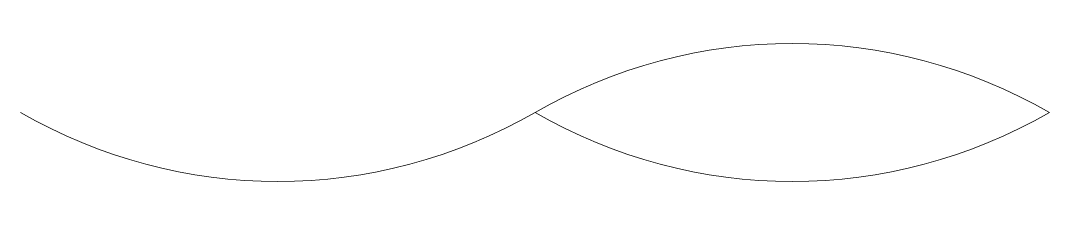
# Model space of a CAD drawing. Header units: metres. Extents: x -60 to 60, y -11 to 11.
import ezdxf

# ---------------------------------------------------------------- set-up
doc = ezdxf.new("R2010")
doc.units = ezdxf.units.M
doc.layers.add('A-DETL-GENF', color=92, linetype='Continuous', lineweight=18)

# ---------------------------------------------------------------- blocks, each defined once
blk = doc.blocks.new('28 afbreek kolom rond - 150mm-4422572-00_0 Basismaterialen')
at = {"layer": 'A-DETL-GENF'}
for centre, start, end in [((29.82, -51.65), 60, 120), ((-29.82, 51.65), 240, 300), ((29.82, 51.65), 240, 300)]:
    blk.add_arc(centre, 59.64, start, end, dxfattribs=at)

msp = doc.modelspace()

# ---------------------------------------------------------------- block references
msp.add_blockref('28 afbreek kolom rond - 150mm-4422572-00_0 Basismaterialen', (0, 0))

doc.saveas('drawing.dxf')
